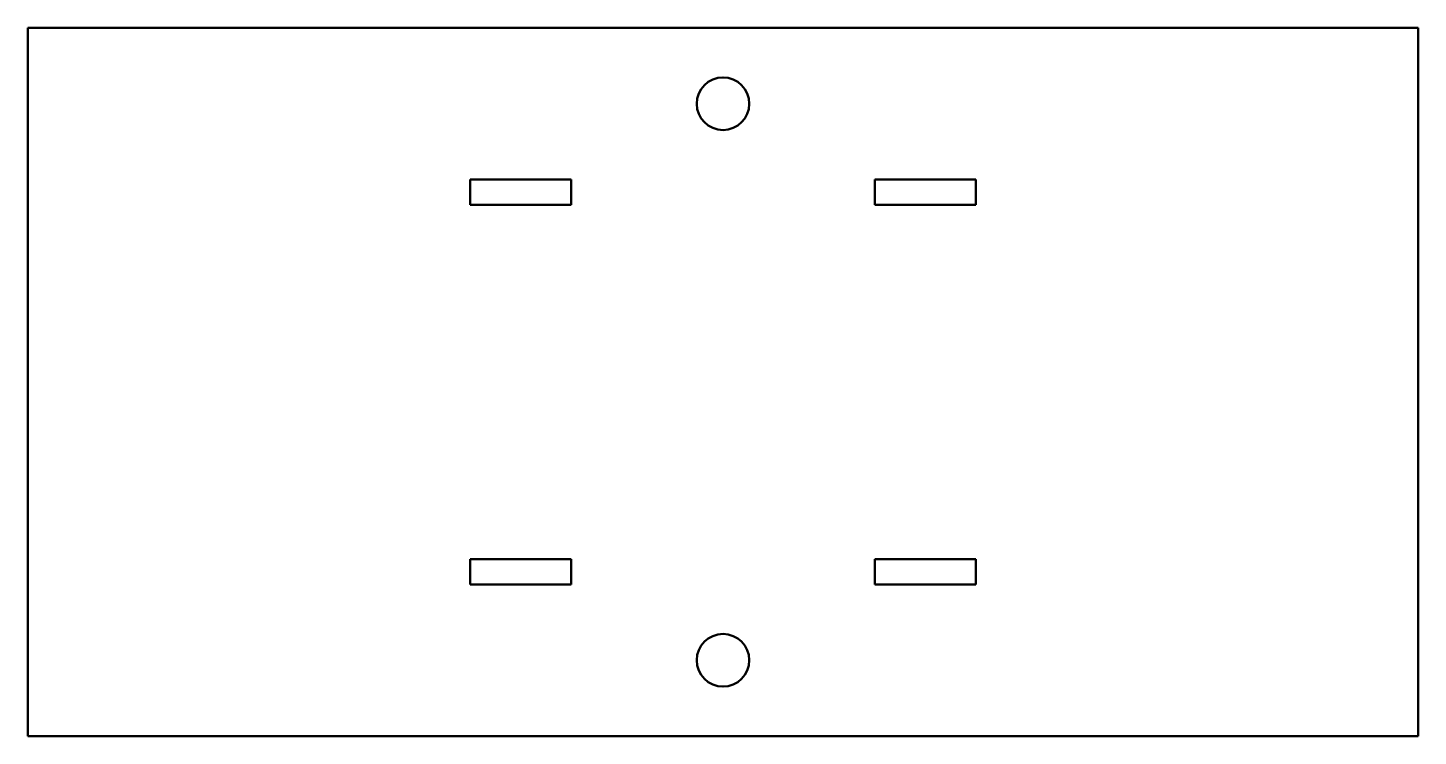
# Model space of a CAD drawing. Header units: inches. Extents: x 1.04 to 7.92, y 17.41 to 20.91.
import ezdxf

# ---------------------------------------------------------------- set-up
doc = ezdxf.new("R2010")
doc.units = ezdxf.units.IN
doc.header["$MEASUREMENT"] = 0
doc.layers.add('Visible (ANSI)', color=7, linetype='Continuous', lineweight=50)

msp = doc.modelspace()

# ---------------------------------------------------------------- linework, layer by layer
at = {"layer": 'Visible (ANSI)'}
for p, q in [((7.9158, 20.9082), (1.0408, 20.9082)), ((1.0408, 20.9082), (1.0408, 17.4082)), ((7.9158, 17.4082), (7.9158, 20.9082)), ((3.2283, 20.0332), (3.2283, 20.1582)), ((3.2283, 20.1582), (3.7283, 20.1582)), ((3.7283, 20.1582), (3.7283, 20.0332)), ((5.2283, 20.0332), (5.2283, 20.1582)), ((5.2283, 20.1582), (5.7283, 20.1582)), ((5.7283, 20.1582), (5.7283, 20.0332)), ((3.7283, 20.0332), (3.2283, 20.0332)), ((5.7283, 20.0332), (5.2283, 20.0332)), ((3.2283, 18.2832), (3.7283, 18.2832)), ((3.2283, 18.1582), (3.2283, 18.2832)), ((3.7283, 18.2832), (3.7283, 18.1582)), ((5.2283, 18.2832), (5.7283, 18.2832)), ((5.2283, 18.1582), (5.2283, 18.2832)), ((5.7283, 18.2832), (5.7283, 18.1582)), ((3.7283, 18.1582), (3.2283, 18.1582)), ((5.7283, 18.1582), (5.2283, 18.1582)), ((1.0408, 17.4082), (7.9158, 17.4082))]:
    msp.add_line(p, q, dxfattribs=at)
for centre in [(4.4783, 20.5332), (4.4783, 17.7832)]:
    msp.add_circle(centre, 0.13, dxfattribs=at)

doc.saveas('drawing.dxf')
